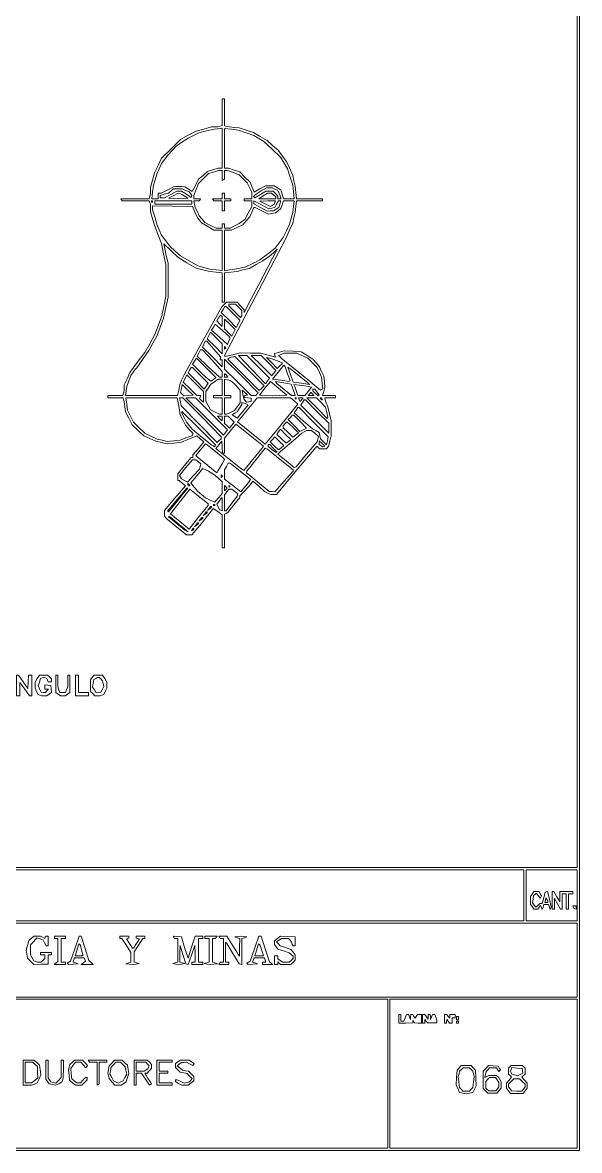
# Paper-space layout 'AN-13-DGE-068' of a CAD drawing. Header units: metres, sheet in millimetres. Extents: x 12 to 193, y 4 to 291.
# Drawn here: x 128.2 to 192.7, y 25.5 to 156.4 of the extents above; entities that cross this region are included whole.
import ezdxf

# ---------------------------------------------------------------- set-up
doc = ezdxf.new("R2010")
doc.units = ezdxf.units.M
doc.layers.add('DGE_CONTORNOS', color=7, linetype='Continuous', lineweight=0)
doc.layers.add('DGE_DATOS', color=7, linetype='Continuous', lineweight=0)

# ---------------------------------------------------------------- blocks, each defined once
blk = doc.blocks.new('LP_REF_DGE_MT_068')
at = {"layer": 'DGE_CONTORNOS'}
for points in [[(29.43, 147.7), (29.43, 25.53), (111.08, 25.53), (192.74, 25.53), (192.74, 147.7), (192.74, 269.87), (111.08, 269.87), (29.43, 269.87)], [(192.48, 163.99), (192.48, 58.35), (117.71, 58.35), (42.93, 58.35), (42.93, 163.99), (42.93, 269.62), (117.71, 269.62), (192.48, 269.62)], [(151.34, 146.02), (151.34, 144.45), (151.06, 144.38), (150.77, 144.3), (150.43, 144.3), (150.08, 144.3), (149.2, 144.05), (148.32, 143.81), (147.4, 143.34), (146.48, 142.86), (145.4, 141.77), (144.31, 140.69), (143.9, 139.83), (143.49, 138.97), (143.25, 138.13), (143.01, 137.29), (143.01, 136.91), (143.01, 136.53), (142.93, 136.25), (142.86, 135.97), (141.22, 135.97), (139.59, 135.97), (139.67, 135.84), (139.75, 135.71), (141.3, 135.71), (142.86, 135.71), (142.94, 135.51), (143.01, 135.32), (143.01, 134.91), (143.01, 134.5), (143.21, 133.81), (143.41, 133.13), (143.85, 131.95), (144.28, 130.78), (144.54, 129.56), (144.8, 128.33), (144.81, 126.5), (144.81, 124.67), (144.55, 123.46), (144.28, 122.25), (143.9, 121.22), (143.53, 120.2), (142.94, 119.15), (142.35, 118.11), (141.48, 116.95), (140.61, 115.79), (140.3, 115.08), (139.98, 114.38), (139.98, 114.03), (139.98, 113.69), (139.9, 113.41), (139.83, 113.12), (138.96, 113.12), (138.09, 113.12), (138.09, 113), (138.09, 112.87), (138.97, 112.87), (139.84, 112.87), (139.9, 112.65), (139.96, 112.43), (140.04, 111.84), (140.12, 111.24), (140.5, 110.49), (140.88, 109.73), (141.57, 109.1), (142.26, 108.47), (142.94, 108.15), (143.63, 107.82), (144.29, 107.68), (144.95, 107.54), (145.78, 107.62), (146.6, 107.71), (147.36, 108.03), (148.12, 108.34), (148.25, 108.39), (148.38, 108.44), (148.78, 108.1), (149.19, 107.75), (148.57, 107), (147.94, 106.24), (147.94, 106.09), (147.93, 105.93), (147.83, 105.93), (147.72, 105.93), (146.94, 104.99), (146.17, 104.06), (146.17, 103.67), (146.17, 103.28), (146.26, 103.27), (146.36, 103.27), (146.71, 102.96), (147.06, 102.65), (145.86, 101.21), (144.65, 99.78), (144.65, 99.47), (144.65, 99.16), (144.81, 98.96), (144.97, 98.77), (146.08, 97.87), (147.19, 96.97), (147.5, 96.97), (147.8, 96.97), (148.72, 98.07), (149.64, 99.18), (149.97, 99.6), (150.3, 100.02), (150.81, 99.66), (151.33, 99.3), (151.34, 97.38), (151.34, 95.45), (151.47, 95.45), (151.59, 95.45), (151.59, 97.4), (151.59, 99.35), (151.79, 99.46), (151.98, 99.57), (152.67, 100.44), (153.36, 101.3), (153.36, 101.39), (153.36, 101.48), (153.84, 101.97), (154.32, 102.46), (154.6, 102.82), (154.87, 103.18), (155.56, 102.6), (156.25, 102.01), (156.6, 101.82), (156.96, 101.64), (157.29, 101.64), (157.63, 101.64), (159.8, 104.26), (161.98, 106.88), (162.15, 107.06), (162.32, 107.24), (162.47, 107.09), (162.62, 106.94), (163.03, 106.94), (163.43, 106.94), (163.55, 107.1), (163.67, 107.25), (163.82, 107.85), (163.96, 108.44), (163.96, 109.32), (163.96, 110.2), (163.78, 111.01), (163.59, 111.82), (163.4, 112.28), (163.21, 112.74), (163.21, 112.8), (163.21, 112.87), (163.84, 112.87), (164.47, 112.87), (164.47, 113), (164.47, 113.12), (163.72, 113.12), (162.97, 113.12), (163.1, 113.6), (163.23, 114.07), (163.17, 114.72), (163.1, 115.38), (162.86, 115.92), (162.61, 116.47), (162.25, 116.9), (161.89, 117.33), (161.19, 117.77), (160.5, 118.22), (159.52, 118.27), (158.53, 118.33), (157.96, 118.17), (157.38, 118.01), (157.44, 117.8), (157.49, 117.58), (156.66, 117.82), (155.82, 118.05), (154.62, 118.06), (153.42, 118.08), (152.55, 117.87), (151.68, 117.66), (151.63, 117.71), (151.58, 117.76), (155.14, 124.56), (158.7, 131.36), (159.11, 132.24), (159.51, 133.13), (159.65, 133.76), (159.79, 134.39), (159.87, 135.05), (159.95, 135.71), (161.45, 135.71), (162.95, 135.71), (162.95, 135.84), (162.95, 135.97), (161.45, 135.97), (159.95, 135.97), (159.87, 136.69), (159.79, 137.42), (159.65, 138.05), (159.51, 138.68), (159.16, 139.46), (158.82, 140.23), (158.31, 140.91), (157.81, 141.6), (157.18, 142.16), (156.55, 142.72), (155.75, 143.2), (154.94, 143.67), (154.12, 143.93), (153.3, 144.18), (152.73, 144.25), (152.16, 144.31), (151.88, 144.37), (151.59, 144.43), (151.59, 146), (151.59, 147.58), (151.47, 147.58), (151.34, 147.58)], [(151.34, 141.84), (151.34, 139.5), (151.11, 139.5), (150.88, 139.5), (150.26, 139.31), (149.63, 139.13), (149.11, 138.68), (148.58, 138.23), (148.22, 137.51), (147.86, 136.79), (147.44, 137.07), (147.01, 137.36), (146.62, 137.37), (146.23, 137.39), (145.95, 137.37), (145.67, 137.35), (144.96, 136.97), (144.25, 136.6), (144.07, 136.6), (143.9, 136.6), (143.9, 136.28), (143.9, 135.97), (143.54, 135.97), (143.19, 135.97), (143.27, 136.76), (143.36, 137.54), (143.55, 138.18), (143.75, 138.81), (144.03, 139.44), (144.31, 140.07), (144.69, 140.57), (145.08, 141.08), (145.53, 141.56), (145.98, 142.05), (146.67, 142.52), (147.37, 143), (148, 143.31), (148.63, 143.63), (149.51, 143.83), (150.4, 144.04), (150.77, 144.09), (151.15, 144.13), (151.25, 144.15), (151.34, 144.17)], [(154.11, 143.62), (155, 143.31), (155.59, 142.97), (156.17, 142.62), (157.13, 141.71), (158.09, 140.79), (158.5, 140.11), (158.9, 139.44), (159.21, 138.49), (159.52, 137.54), (159.6, 136.76), (159.68, 135.97), (159.05, 135.97), (158.42, 135.97), (158.28, 136.48), (158.14, 136.99), (157.74, 137.23), (157.34, 137.48), (156.84, 137.48), (156.35, 137.48), (155.68, 137.11), (155.02, 136.73), (154.8, 137.31), (154.58, 137.89), (153.97, 138.49), (153.37, 139.08), (152.72, 139.29), (152.07, 139.5), (151.83, 139.5), (151.59, 139.5), (151.59, 141.81), (151.59, 144.13), (152.41, 144.03), (153.23, 143.93)], [(151.34, 138.67), (151.34, 138.1), (151.47, 138.18), (151.59, 138.25), (151.59, 138.75), (151.59, 139.25), (151.78, 139.25), (151.96, 139.25), (152.64, 139), (153.31, 138.74), (153.76, 138.27), (154.22, 137.8), (154.48, 137.27), (154.75, 136.73), (154.75, 136.35), (154.75, 135.97), (154.31, 135.97), (153.87, 135.97), (153.87, 135.84), (153.87, 135.71), (154.31, 135.71), (154.75, 135.71), (154.75, 135.38), (154.75, 135.06), (154.35, 134.31), (153.95, 133.56), (153.62, 133.33), (153.3, 133.1), (152.77, 132.83), (152.24, 132.56), (151.92, 132.56), (151.59, 132.56), (151.59, 132.81), (151.59, 133.06), (151.47, 133.06), (151.34, 133.06), (151.34, 132.81), (151.34, 132.56), (150.99, 132.56), (150.63, 132.56), (149.98, 132.88), (149.33, 133.21), (149, 133.6), (148.68, 133.98), (148.45, 134.44), (148.22, 134.89), (148.13, 135.3), (148.04, 135.71), (148.36, 135.71), (148.68, 135.71), (148.76, 135.84), (148.83, 135.97), (148.45, 135.97), (148.06, 135.97), (148.06, 136.15), (148.06, 136.34), (148.32, 137.03), (148.58, 137.72), (149.16, 138.3), (149.75, 138.88), (150.33, 139.05), (150.9, 139.23), (151.12, 139.24), (151.34, 139.25)], [(147.09, 136.93), (147.49, 136.76), (147.66, 136.56), (147.83, 136.35), (147.79, 136.23), (147.75, 136.1), (147.19, 136.48), (146.63, 136.85), (146.36, 136.85), (146.08, 136.85), (145.37, 136.47), (144.66, 136.09), (144.4, 136.09), (144.15, 136.09), (144.15, 136.21), (144.15, 136.33), (144.62, 136.48), (145.1, 136.63), (145.4, 136.87), (145.7, 137.1), (146.19, 137.1), (146.68, 137.1)], [(147.05, 136.23), (147.36, 136.03), (146.83, 135.99), (146.3, 135.95), (145.7, 135.99), (145.1, 136.03), (145.66, 136.31), (146.23, 136.6), (146.48, 136.52), (146.74, 136.44)], [(151.34, 136.28), (151.34, 135.97), (150.77, 135.97), (150.19, 135.97), (150.27, 135.84), (150.35, 135.71), (150.85, 135.71), (151.34, 135.71), (151.34, 135.15), (151.34, 134.58), (151.47, 134.58), (151.59, 134.58), (151.59, 135.15), (151.59, 135.71), (151.97, 135.71), (152.35, 135.71), (152.35, 135.84), (152.35, 135.97), (151.97, 135.97), (151.59, 135.97), (151.59, 136.28), (151.59, 136.6), (151.47, 136.6), (151.34, 136.6)], [(157.44, 137.09), (157.75, 136.95), (157.88, 136.68), (158.01, 136.41), (158.08, 136.19), (158.15, 135.97), (157.96, 135.97), (157.78, 135.97), (157.78, 136.12), (157.78, 136.27), (157.5, 136.56), (157.23, 136.85), (156.81, 136.85), (156.39, 136.85), (155.76, 136.46), (155.12, 136.06), (155.04, 136.14), (154.96, 136.22), (155.1, 136.37), (155.25, 136.51), (155.85, 136.87), (156.45, 137.22), (156.79, 137.23), (157.14, 137.23)], [(157.3, 136.39), (157.53, 136.18), (157.53, 136.07), (157.53, 135.97), (156.55, 135.97), (155.57, 135.97), (156.08, 136.29), (156.58, 136.6), (156.82, 136.6), (157.06, 136.6)], [(143.27, 135.65), (143.27, 135.59), (143.2, 135.59), (143.14, 135.59), (143.14, 135.65), (143.14, 135.71), (143.2, 135.71), (143.27, 135.71)], [(148.16, 134.41), (148.45, 133.76), (148.69, 133.47), (148.93, 133.18), (149.66, 132.74), (150.38, 132.31), (150.86, 132.31), (151.34, 132.31), (151.34, 129.97), (151.34, 127.63), (150.62, 127.71), (149.89, 127.79), (149.2, 127.98), (148.5, 128.17), (147.51, 128.76), (146.51, 129.34), (145.88, 129.9), (145.26, 130.46), (144.79, 131.1), (144.31, 131.74), (144.03, 132.37), (143.75, 133), (143.51, 133.85), (143.27, 134.7), (143.27, 134.92), (143.27, 135.15), (145.57, 135.11), (147.87, 135.07)], [(147.81, 135.53), (147.81, 135.34), (145.66, 135.34), (143.52, 135.34), (143.52, 135.53), (143.52, 135.71), (145.66, 135.71), (147.81, 135.71)], [(159.6, 135.05), (159.52, 134.39), (159.34, 133.71), (159.15, 133.03), (158.78, 132.26), (158.41, 131.49), (157.94, 130.86), (157.46, 130.22), (156.58, 129.55), (155.7, 128.88), (154.88, 128.47), (154.06, 128.05), (153.42, 127.91), (152.79, 127.78), (152.19, 127.7), (151.59, 127.62), (151.59, 129.96), (151.59, 132.31), (151.98, 132.31), (152.37, 132.31), (153.05, 132.63), (153.72, 132.95), (154.12, 133.4), (154.52, 133.86), (154.76, 134.41), (154.99, 134.96), (155.06, 134.96), (155.14, 134.96), (155.91, 134.57), (156.68, 134.18), (157.09, 134.26), (157.5, 134.33), (157.82, 134.58), (158.14, 134.83), (158.28, 135.27), (158.43, 135.71), (159.05, 135.71), (159.68, 135.71)], [(157.09, 134.88), (157.42, 134.97), (157.63, 135.34), (157.84, 135.71), (157.99, 135.71), (158.14, 135.71), (158.02, 135.34), (157.89, 134.97), (157.57, 134.77), (157.26, 134.56), (156.91, 134.55), (156.56, 134.54), (155.78, 134.96), (155, 135.37), (155, 135.54), (155, 135.72), (155.88, 135.26), (156.75, 134.8)], [(157.44, 135.52), (157.37, 135.33), (157.13, 135.2), (156.9, 135.08), (156.3, 135.39), (155.7, 135.7), (156.61, 135.71), (157.52, 135.71)], [(147.25, 128.55), (148.31, 127.92), (149.1, 127.72), (149.89, 127.52), (150.62, 127.44), (151.34, 127.37), (151.34, 125.67), (151.34, 123.98), (151.47, 123.98), (151.59, 123.98), (151.59, 125.67), (151.59, 127.37), (152.32, 127.45), (153.05, 127.53), (153.76, 127.71), (154.48, 127.89), (155.26, 128.33), (156.04, 128.77), (156.43, 129.05), (156.83, 129.32), (157.26, 129.71), (157.69, 130.1), (156.61, 128.02), (155.53, 125.93), (154.7, 124.36), (153.87, 122.78), (153.87, 122.93), (153.87, 123.08), (153.47, 123.53), (153.08, 123.98), (152.46, 123.98), (151.84, 123.98), (151.55, 123.69), (151.27, 123.41), (149.1, 119.48), (146.92, 115.55), (146.67, 114.99), (146.43, 114.43), (146.29, 113.77), (146.15, 113.12), (143.14, 113.12), (140.13, 113.12), (140.2, 113.66), (140.27, 114.2), (140.51, 114.82), (140.75, 115.44), (141.03, 115.83), (141.3, 116.22), (141.37, 116.28), (141.45, 116.34), (142.15, 117.35), (142.84, 118.36), (143.3, 119.2), (143.77, 120.03), (144.15, 121.08), (144.53, 122.12), (144.8, 123.33), (145.07, 124.54), (145.06, 126.5), (145.06, 128.46), (144.81, 129.59), (144.57, 130.73), (145.38, 129.96), (146.19, 129.18)], [(152.59, 122.67), (153.39, 121.86), (153.17, 121.45), (152.96, 121.04), (152.09, 121.9), (151.23, 122.76), (151.44, 123.12), (151.65, 123.47), (151.72, 123.47), (151.79, 123.47)], [(153.25, 123.36), (153.61, 122.99), (153.61, 122.68), (153.61, 122.38), (153.53, 122.29), (153.44, 122.2), (152.77, 122.87), (152.1, 123.53), (152.1, 123.63), (152.1, 123.72), (152.49, 123.72), (152.88, 123.72)], [(151.34, 121.73), (151.34, 121.14), (151.01, 121.47), (150.69, 121.8), (150.9, 122.13), (151.12, 122.46), (151.23, 122.39), (151.34, 122.32)], [(152.65, 120.41), (152.46, 120.04), (152.03, 120.45), (151.59, 120.87), (151.59, 121.44), (151.59, 122.01), (152.22, 121.4), (152.84, 120.78)], [(151.34, 118.56), (151.34, 117.99), (150.47, 118.86), (149.59, 119.73), (149.78, 120.1), (149.98, 120.47), (150.66, 119.8), (151.34, 119.13)], [(152.23, 119.8), (152.23, 119.7), (152.08, 119.38), (151.94, 119.07), (151.02, 119.9), (150.11, 120.73), (150.31, 121.08), (150.51, 121.43), (151.37, 120.66), (152.23, 119.9)], [(150.35, 118.53), (151.15, 117.63), (151.12, 117.46), (151.08, 117.29), (151.21, 117.29), (151.34, 117.29), (151.34, 116.88), (151.34, 116.47), (150.2, 117.61), (149.06, 118.76), (149.21, 119.09), (149.36, 119.43), (149.46, 119.43), (149.56, 119.43)], [(150.19, 117.18), (151.34, 115.93), (151.34, 115.6), (151.34, 115.27), (151.17, 115.27), (151.01, 115.27), (149.72, 116.48), (148.44, 117.69), (148.63, 118.05), (148.82, 118.42), (148.93, 118.42), (149.04, 118.42)], [(151.68, 118.59), (151.59, 118.51), (151.59, 118.68), (151.59, 118.84), (151.68, 118.76), (151.76, 118.68)], [(155.5, 116.48), (156.81, 115.16), (156.6, 114.84), (156.38, 114.51), (156.34, 114.51), (156.3, 114.51), (154.76, 116.15), (153.21, 117.79), (153.7, 117.79), (154.19, 117.79)], [(156.7, 116.91), (157.56, 116.02), (157.32, 115.74), (157.09, 115.46), (157.08, 115.43), (157.07, 115.4), (155.88, 116.6), (154.69, 117.79), (155.27, 117.79), (155.84, 117.79)], [(160.62, 117.75), (161.25, 117.45), (161.8, 116.92), (162.35, 116.38), (162.6, 115.82), (162.85, 115.25), (162.92, 114.58), (162.98, 113.91), (162.86, 113.83), (162.73, 113.75), (160.47, 115.6), (158.22, 117.44), (158.04, 117.61), (157.86, 117.78), (158.17, 117.91), (158.47, 118.03), (159.23, 118.04), (159.99, 118.04)], [(150.31, 115), (150.03, 114.79), (149.45, 115.27), (148.88, 115.75), (148.39, 116.26), (147.9, 116.77), (148.12, 117.11), (148.34, 117.45), (149.46, 116.33), (150.59, 115.21)], [(155.36, 113.29), (155.22, 113.12), (154.96, 113.12), (154.69, 113.12), (153.14, 114.67), (151.59, 116.21), (151.59, 116.78), (151.59, 117.35), (153.55, 115.4), (155.5, 113.45)], [(154.5, 115.96), (156.2, 114.26), (155.91, 113.98), (155.63, 113.7), (153.8, 115.52), (151.98, 117.34), (152.07, 117.43), (152.16, 117.52), (152.42, 117.58), (152.67, 117.64), (152.73, 117.65), (152.8, 117.67)], [(157.75, 117.15), (158.28, 116.92), (158.28, 116.87), (158.28, 116.83), (157.99, 116.55), (157.7, 116.28), (157.08, 116.92), (156.45, 117.56), (156.83, 117.47), (157.21, 117.37)], [(158.9, 115.67), (159.19, 114.87), (159.14, 114.82), (159.1, 114.78), (158.13, 114.92), (157.17, 115.05), (157.81, 115.86), (158.46, 116.66), (158.54, 116.56), (158.62, 116.47)], [(149.17, 112.98), (149.17, 112.35), (148.94, 112.56), (148.71, 112.77), (148.78, 112.95), (148.85, 113.12), (148.61, 113.12), (148.38, 113.12), (147.6, 113.9), (146.82, 114.67), (147.02, 115.1), (147.23, 115.53), (148.2, 114.56), (149.17, 113.6)], [(148.79, 115.49), (149.7, 114.57), (149.47, 114.23), (149.25, 113.89), (148.31, 114.83), (147.38, 115.76), (147.55, 116.08), (147.73, 116.4), (147.8, 116.4), (147.88, 116.4)], [(151.85, 115.46), (152, 115.27), (151.8, 115.27), (151.59, 115.27), (151.59, 115.46), (151.59, 115.65), (151.64, 115.65), (151.69, 115.65)], [(160.24, 115.41), (161.25, 114.59), (161.34, 114.51), (161.44, 114.43), (160.52, 114.55), (159.61, 114.67), (159.59, 114.69), (159.57, 114.7), (159.24, 115.56), (158.92, 116.41), (159.08, 116.32), (159.23, 116.23)], [(147.42, 113.15), (146.89, 113.11), (146.7, 113.29), (146.51, 113.48), (146.6, 113.95), (146.69, 114.42), (147.32, 113.8), (147.95, 113.19)], [(151.34, 114.07), (151.34, 113.12), (150.84, 113.12), (150.33, 113.12), (150.33, 113), (150.33, 112.87), (150.84, 112.87), (151.34, 112.87), (151.34, 111.92), (151.34, 110.98), (151.18, 110.98), (151.03, 110.98), (150.5, 111.22), (149.97, 111.46), (149.71, 111.97), (149.45, 112.48), (149.45, 113.04), (149.45, 113.59), (149.74, 114.02), (150.02, 114.44), (150.45, 114.73), (150.87, 115.02), (151.11, 115.02), (151.34, 115.02)], [(152.53, 114.67), (152.79, 114.47), (153.11, 114.09), (153.42, 113.71), (153.42, 112.99), (153.42, 112.28), (153.08, 111.83), (152.74, 111.39), (152.31, 111.18), (151.87, 110.98), (151.73, 110.98), (151.59, 110.98), (151.59, 111.92), (151.59, 112.87), (151.97, 112.87), (152.35, 112.87), (152.35, 113), (152.35, 113.12), (151.97, 113.12), (151.59, 113.12), (151.59, 114.08), (151.59, 115.04), (151.93, 114.96), (152.26, 114.88)], [(157.98, 113.15), (157.14, 113.11), (156.4, 113.15), (155.66, 113.19), (156.29, 113.97), (156.92, 114.76), (157.87, 113.97), (158.83, 113.19)], [(158.9, 114.53), (159.32, 114.44), (159.56, 113.82), (159.8, 113.19), (159.8, 113.15), (159.8, 113.12), (159.59, 113.12), (159.38, 113.12), (158.52, 113.83), (157.65, 114.54), (157.58, 114.65), (157.52, 114.75), (158, 114.68), (158.47, 114.61)], [(161.28, 114.18), (161.69, 114.1), (161.3, 113.61), (160.91, 113.12), (160.5, 113.12), (160.09, 113.12), (159.94, 113.6), (159.78, 114.07), (159.71, 114.24), (159.64, 114.42), (160.26, 114.33), (160.87, 114.25)], [(162.31, 113.55), (162.58, 113.21), (162.51, 113.15), (162.45, 113.08), (162.13, 113.38), (161.82, 113.67), (161.82, 113.78), (161.82, 113.88), (161.93, 113.88), (162.05, 113.88)], [(146.29, 111.89), (146.45, 110.91), (146.75, 110.31), (147.06, 109.71), (147.51, 109.21), (147.96, 108.72), (147.88, 108.59), (147.8, 108.47), (147.13, 108.22), (146.46, 107.96), (145.71, 107.88), (144.97, 107.8), (144.37, 107.94), (143.78, 108.07), (143.06, 108.41), (142.35, 108.75), (141.69, 109.39), (141.04, 110.03), (140.71, 110.72), (140.37, 111.42), (140.26, 112.14), (140.15, 112.87), (143.14, 112.87), (146.13, 112.87)], [(148.99, 110.61), (151.22, 108.35), (151.22, 108.23), (151.22, 108.11), (150.99, 107.91), (150.76, 107.7), (148.66, 109.81), (146.56, 111.92), (146.48, 112.4), (146.39, 112.87), (146.57, 112.87), (146.76, 112.87)], [(150.11, 111.01), (151.96, 109.15), (151.72, 108.83), (151.48, 108.52), (149.3, 110.69), (147.12, 112.87), (147.68, 112.87), (148.25, 112.87)], [(159.66, 112.5), (160.1, 112.14), (158.79, 110.52), (157.47, 108.89), (156.89, 108.19), (156.31, 107.49), (154.71, 108.78), (153.12, 110.07), (154.26, 111.47), (155.4, 112.87), (157.31, 112.87), (159.23, 112.86)], [(154.07, 113.15), (153.87, 113.1), (153.87, 113), (153.87, 112.89), (154.28, 112.85), (154.69, 112.81), (154.69, 112.62), (154.69, 112.43), (154.42, 112.39), (154.16, 112.35), (154, 112.55), (153.83, 112.75), (153.74, 113.26), (153.65, 113.77), (153.96, 113.48), (154.27, 113.19)], [(159.92, 112.81), (159.92, 112.74), (159.86, 112.74), (159.8, 112.74), (159.8, 112.81), (159.8, 112.87), (159.86, 112.87), (159.92, 112.87)], [(160.56, 112.68), (160.4, 112.49), (160.36, 112.49), (160.33, 112.49), (160.26, 112.68), (160.18, 112.87), (160.45, 112.87), (160.71, 112.87)], [(162.35, 111.26), (163.71, 109.91), (163.71, 109.34), (163.71, 108.77), (162.08, 110.4), (160.45, 112.03), (160.64, 112.32), (160.84, 112.62), (160.91, 112.62), (160.99, 112.62)], [(162.79, 112.33), (163.32, 111.8), (163.46, 111.18), (163.59, 110.57), (163.55, 110.52), (163.51, 110.48), (162.32, 111.68), (161.13, 112.87), (161.7, 112.87), (162.27, 112.87)], [(161.82, 113.31), (161.97, 113.12), (161.63, 113.12), (161.28, 113.12), (161.44, 113.31), (161.6, 113.5), (161.63, 113.5), (161.66, 113.5)], [(162.89, 112.74), (162.97, 112.62), (162.9, 112.62), (162.84, 112.62), (162.76, 112.74), (162.69, 112.87), (162.75, 112.87), (162.81, 112.87)], [(150.51, 107.29), (150.44, 107.19), (150.29, 107.28), (150.14, 107.37), (149.01, 108.28), (147.87, 109.2), (147.54, 109.62), (147.21, 110.04), (146.94, 110.57), (146.67, 111.09), (146.67, 111.19), (146.67, 111.29), (148.62, 109.34), (150.57, 107.4)], [(153.71, 111.28), (153.08, 110.49), (152.79, 110.7), (152.5, 110.91), (152.78, 111.08), (153.05, 111.25), (153.33, 111.68), (153.61, 112.11), (153.61, 112.23), (153.61, 112.34), (153.98, 112.21), (154.34, 112.07)], [(161.93, 110.04), (163.62, 108.35), (163.53, 107.88), (163.44, 107.41), (163.08, 107.75), (162.73, 108.1), (162.65, 108.47), (162.58, 108.84), (162.18, 109.06), (161.78, 109.27), (160.73, 110.2), (159.68, 111.13), (159.9, 111.43), (160.11, 111.73), (160.18, 111.73), (160.24, 111.73)], [(151.34, 110.47), (151.34, 110.22), (151.3, 110.22), (151.26, 110.22), (151.03, 110.47), (150.8, 110.72), (151.07, 110.72), (151.34, 110.72)], [(152.37, 110.39), (152.71, 110.06), (152.45, 109.7), (152.18, 109.34), (151.89, 109.61), (151.59, 109.89), (151.59, 110.31), (151.59, 110.72), (151.81, 110.72), (152.02, 110.72)], [(159.84, 108.54), (159.53, 108.29), (158.97, 108.84), (158.41, 109.39), (158.41, 109.51), (158.41, 109.63), (158.62, 109.87), (158.84, 110.1), (159.5, 109.45), (160.16, 108.79)], [(160.35, 110.11), (161.09, 109.36), (160.72, 109.17), (160.34, 108.97), (159.67, 109.66), (158.99, 110.34), (159.23, 110.59), (159.46, 110.85), (159.54, 110.85), (159.62, 110.85)], [(155.15, 108.03), (156.12, 107.26), (156.03, 107.13), (155.93, 107), (154.88, 105.71), (153.83, 104.42), (153.55, 104.64), (153.26, 104.86), (151.94, 105.92), (150.61, 106.99), (150.95, 107.4), (151.28, 107.82), (151.32, 107.13), (151.36, 106.43), (151.47, 106.43), (151.59, 106.43), (151.59, 107.32), (151.59, 108.2), (152.26, 109.01), (152.92, 109.82), (153.55, 109.31), (154.18, 108.8)], [(159, 107.81), (158.73, 107.59), (158.2, 108.1), (157.67, 108.61), (157.87, 108.92), (158.07, 109.23), (158.67, 108.63), (159.28, 108.04)], [(162.09, 108.73), (162.49, 108.37), (162.41, 108.06), (162.33, 107.76), (161.12, 106.31), (159.92, 104.86), (159.8, 104.81), (159.68, 104.77), (158.73, 105.55), (157.78, 106.32), (157.94, 106.47), (158.1, 106.62), (158.61, 107.06), (159.12, 107.51), (159.85, 108.14), (160.58, 108.77), (160.85, 108.92), (161.12, 109.08), (161.41, 109.08), (161.69, 109.08)], [(150.55, 106.65), (151.46, 105.92), (151.53, 105.81), (151.6, 105.7), (151.32, 105.21), (151.05, 104.73), (150.88, 104.44), (150.7, 104.15), (149.66, 105), (148.63, 105.85), (148.46, 106), (148.28, 106.16), (148.83, 106.85), (149.39, 107.54), (149.51, 107.46), (149.64, 107.39)], [(157.27, 107), (157.7, 106.56), (157.59, 106.56), (157.49, 106.56), (157.07, 106.88), (156.64, 107.2), (156.64, 107.32), (156.64, 107.44), (156.74, 107.44), (156.85, 107.44)], [(158.15, 107.08), (157.84, 106.83), (157.37, 107.29), (156.9, 107.75), (157.17, 108.04), (157.45, 108.33), (157.95, 107.83), (158.46, 107.33)], [(163.08, 107.21), (162.94, 107.17), (162.76, 107.32), (162.57, 107.47), (162.57, 107.67), (162.57, 107.87), (162.9, 107.56), (163.22, 107.26)], [(158.06, 105.7), (159.55, 104.51), (159.54, 104.43), (159.54, 104.35), (158.49, 103.15), (157.44, 101.95), (157.11, 101.98), (156.77, 102), (155.44, 103.1), (154.11, 104.19), (154.14, 104.28), (154.18, 104.37), (155.25, 105.7), (156.33, 107.03), (156.45, 106.96), (156.58, 106.89)], [(148.57, 105.45), (148.86, 105.21), (148.77, 104.91), (148.69, 104.6), (148.01, 103.85), (147.32, 103.09), (146.98, 103.28), (146.63, 103.47), (146.51, 103.67), (146.38, 103.87), (147.13, 104.77), (147.87, 105.67), (148.08, 105.67), (148.29, 105.68)], [(153.43, 104.34), (154.62, 103.38), (154.37, 103.04), (154.12, 102.71), (153.81, 102.34), (153.5, 101.97), (152.55, 102.7), (151.59, 103.43), (151.59, 103.98), (151.59, 104.52), (151.82, 104.91), (152.04, 105.3), (152.14, 105.3), (152.24, 105.3)], [(150.14, 104.12), (150.52, 103.87), (150.93, 103.49), (151.34, 103.1), (151.34, 102.44), (151.34, 101.77), (150.94, 101.3), (150.53, 100.82), (150.51, 100.78), (150.49, 100.74), (149.93, 101), (149.38, 101.26), (148.92, 101.64), (148.46, 102.02), (148.08, 102.5), (147.69, 102.99), (148.39, 103.82), (149.08, 104.66), (149.42, 104.51), (149.76, 104.36)], [(151.3, 103.7), (151.22, 103.62), (151.22, 103.78), (151.22, 103.95), (151.3, 103.87), (151.38, 103.78)], [(146.9, 101.86), (146.47, 101.32), (145.79, 100.47), (145.11, 99.62), (145.06, 99.67), (145.01, 99.72), (146.12, 101.06), (147.22, 102.4), (147.28, 102.4), (147.33, 102.4)], [(149.23, 100.94), (149.7, 100.57), (149.7, 100.47), (149.7, 100.37), (148.6, 99), (147.51, 97.63), (146.41, 98.52), (145.32, 99.42), (146.45, 100.83), (147.59, 102.25), (148.17, 101.79), (148.76, 101.32)], [(147.49, 102.77), (147.57, 102.65), (147.51, 102.65), (147.45, 102.65), (147.37, 102.77), (147.29, 102.9), (147.35, 102.9), (147.42, 102.9)], [(151.75, 102.24), (151.59, 102.09), (151.59, 102.4), (151.59, 102.7), (151.75, 102.55), (151.9, 102.4)], [(152.78, 102.01), (153.11, 101.75), (153.11, 101.62), (153.11, 101.5), (152.45, 100.63), (151.78, 99.76), (151.69, 99.75), (151.59, 99.74), (151.59, 100.67), (151.59, 101.6), (151.86, 101.94), (152.12, 102.27), (152.28, 102.27), (152.44, 102.27)], [(152.23, 102.58), (152.23, 102.52), (152.16, 102.52), (152.1, 102.52), (152.1, 102.58), (152.1, 102.65), (152.16, 102.65), (152.23, 102.65)], [(151.34, 100.51), (151.34, 99.75), (151.17, 99.82), (151, 99.88), (150.85, 100.2), (150.71, 100.51), (150.99, 100.89), (151.26, 101.26), (151.3, 101.26), (151.34, 101.26)], [(149.58, 99.57), (149.58, 99.52), (149.35, 99.35), (149.13, 99.18), (149.31, 99.4), (149.48, 99.62), (149.53, 99.62), (149.58, 99.62)], [(150.08, 100.2), (150.08, 100.15), (149.86, 99.98), (149.64, 99.81), (149.81, 100.03), (149.99, 100.25), (150.03, 100.25), (150.08, 100.25)], [(150.46, 100.44), (150.46, 100.38), (150.4, 100.38), (150.33, 100.38), (150.33, 100.44), (150.33, 100.5), (150.4, 100.5), (150.46, 100.5)], [(146.36, 98.18), (147.11, 97.55), (147.24, 97.43), (147.37, 97.31), (147.18, 97.42), (146.99, 97.52), (146.07, 98.27), (145.16, 99.02), (145.16, 99.08), (145.16, 99.14), (145.38, 98.97), (145.6, 98.8)], [(148.57, 98.31), (148.57, 98.26), (148.35, 98.09), (148.12, 97.91), (148.3, 98.14), (148.47, 98.36), (148.52, 98.36), (148.57, 98.36)], [(149.07, 98.94), (149.07, 98.89), (148.85, 98.72), (148.63, 98.55), (148.8, 98.77), (148.98, 98.99), (149.02, 98.99), (149.07, 98.99)], [(148.06, 97.67), (148.06, 97.61), (147.92, 97.52), (147.77, 97.43), (147.86, 97.58), (147.95, 97.73), (148.01, 97.73), (148.06, 97.73)], [(127.49, 79.49), (127.49, 78.29), (127.68, 78.29), (127.87, 78.29), (127.87, 79.07), (127.87, 79.85), (128.44, 79.07), (129.01, 78.29), (129.13, 78.29), (129.26, 78.29), (129.26, 79.49), (129.26, 80.69), (129.07, 80.69), (128.89, 80.69), (128.85, 79.91), (128.82, 79.13), (128.27, 79.91), (127.73, 80.69), (127.61, 80.69), (127.49, 80.69)], [(129.89, 80.28), (129.64, 79.87), (129.64, 79.51), (129.64, 79.16), (129.82, 78.8), (130, 78.45), (130.21, 78.37), (130.41, 78.29), (130.69, 78.29), (130.97, 78.29), (131.26, 78.49), (131.54, 78.69), (131.5, 79.09), (131.47, 79.49), (131.12, 79.53), (130.77, 79.57), (130.77, 79.31), (130.77, 79.05), (130.98, 79.05), (131.18, 79.05), (131.02, 78.85), (130.86, 78.66), (130.59, 78.69), (130.33, 78.73), (130.16, 79.08), (130, 79.43), (130.14, 79.86), (130.28, 80.29), (130.46, 80.36), (130.65, 80.43), (130.82, 80.36), (131, 80.29), (131.07, 80.11), (131.14, 79.93), (131.34, 79.93), (131.53, 79.93), (131.53, 80.1), (131.53, 80.27), (131.3, 80.48), (131.07, 80.69), (130.6, 80.69), (130.14, 80.69)], [(132.03, 79.68), (132.03, 78.68), (132.31, 78.49), (132.59, 78.29), (132.85, 78.29), (133.11, 78.29), (133.39, 78.49), (133.67, 78.68), (133.67, 79.68), (133.67, 80.69), (133.55, 80.69), (133.42, 80.69), (133.42, 80), (133.42, 79.32), (133.3, 78.99), (133.18, 78.67), (132.85, 78.67), (132.53, 78.67), (132.41, 78.99), (132.29, 79.32), (132.29, 80), (132.29, 80.69), (132.16, 80.69), (132.03, 80.69)], [(134.31, 79.49), (134.31, 78.29), (135.06, 78.29), (135.82, 78.29), (135.82, 78.48), (135.82, 78.67), (135.25, 78.67), (134.68, 78.67), (134.68, 79.68), (134.68, 80.69), (134.49, 80.69), (134.31, 80.69)], [(136.27, 80.41), (136.07, 80.13), (136.07, 79.46), (136.07, 78.79), (136.32, 78.54), (136.58, 78.29), (136.88, 78.29), (137.19, 78.29), (137.39, 78.37), (137.6, 78.45), (137.78, 78.8), (137.96, 79.16), (137.96, 79.51), (137.96, 79.87), (137.71, 80.28), (137.46, 80.69), (136.96, 80.69), (136.46, 80.69)], [(137.26, 80.24), (137.46, 80.04), (137.54, 79.71), (137.63, 79.38), (137.44, 79.06), (137.26, 78.73), (136.99, 78.69), (136.72, 78.65), (136.51, 78.98), (136.3, 79.3), (136.38, 79.74), (136.46, 80.18), (136.68, 80.3), (136.89, 80.43), (136.98, 80.43), (137.06, 80.43)], [(186.3, 55.13), (186.3, 52.16), (123.83, 52.16), (61.36, 52.16), (61.36, 55.13), (61.36, 58.1), (123.83, 58.1), (186.3, 58.1)], [(192.48, 55.13), (192.48, 52.16), (189.52, 52.16), (186.55, 52.16), (186.55, 55.13), (186.55, 58.1), (189.52, 58.1), (192.48, 58.1)], [(187.25, 55.29), (187.06, 55.01), (187.06, 54.56), (187.06, 54.11), (187.25, 53.83), (187.45, 53.55), (187.68, 53.55), (187.91, 53.55), (188.08, 53.75), (188.24, 53.96), (188.34, 53.72), (188.43, 53.49), (188.52, 53.77), (188.6, 54.06), (188.89, 54.06), (189.17, 54.06), (189.26, 53.77), (189.35, 53.49), (189.41, 53.65), (189.48, 53.82), (189.26, 54.7), (189.05, 55.58), (188.91, 55.54), (188.78, 55.49), (188.6, 54.84), (188.41, 54.18), (188.28, 54.18), (188.15, 54.18), (187.91, 53.96), (187.67, 53.75), (187.48, 54), (187.29, 54.25), (187.36, 54.68), (187.43, 55.11), (187.57, 55.25), (187.71, 55.38), (187.94, 55.1), (188.18, 54.81), (188.25, 54.94), (188.33, 55.06), (188.19, 55.32), (188.06, 55.57), (187.75, 55.57), (187.45, 55.57)], [(189.58, 54.56), (189.58, 53.55), (189.71, 53.55), (189.83, 53.55), (189.84, 54.15), (189.84, 54.75), (190.18, 54.15), (190.53, 53.55), (190.62, 53.55), (190.72, 53.55), (190.72, 54.44), (190.72, 55.32), (190.97, 55.32), (191.22, 55.32), (191.22, 54.44), (191.22, 53.55), (191.35, 53.55), (191.47, 53.55), (191.47, 54.44), (191.47, 55.32), (191.73, 55.32), (191.98, 55.32), (191.98, 55.45), (191.98, 55.57), (191.22, 55.57), (190.47, 55.57), (190.46, 54.97), (190.46, 54.37), (190.11, 54.97), (189.77, 55.57), (189.68, 55.57), (189.58, 55.57)], [(189.08, 54.4), (189.08, 54.31), (188.9, 54.31), (188.72, 54.31), (188.79, 54.57), (188.86, 54.84), (188.97, 54.67), (189.07, 54.5)], [(192.01, 53.78), (192.06, 53.63), (192.21, 53.58), (192.36, 53.53), (192.36, 53.73), (192.36, 53.93), (192.16, 53.93), (191.96, 53.93)], [(192.48, 47.62), (192.48, 43.33), (117.71, 43.33), (42.93, 43.33), (42.93, 47.62), (42.93, 51.91), (117.71, 51.91), (192.48, 51.91)], [(129.23, 50.15), (128.91, 49.9), (128.75, 49.33), (128.6, 48.77), (128.68, 48.3), (128.77, 47.83), (129.13, 47.48), (129.49, 47.12), (130.32, 47.14), (131.15, 47.16), (131.15, 47.71), (131.15, 48.25), (131.34, 48.25), (131.53, 48.25), (131.53, 48.38), (131.53, 48.5), (130.9, 48.5), (130.27, 48.5), (130.27, 48.38), (130.27, 48.25), (130.52, 48.25), (130.77, 48.25), (130.77, 48.02), (130.77, 47.79), (130.54, 47.58), (130.31, 47.37), (130.11, 47.37), (129.91, 47.37), (129.7, 47.45), (129.5, 47.52), (129.32, 47.88), (129.13, 48.24), (129.13, 48.81), (129.13, 49.38), (129.5, 49.79), (129.86, 50.2), (130.22, 50.08), (130.58, 49.95), (130.75, 49.61), (130.91, 49.26), (131.03, 49.26), (131.15, 49.26), (131.15, 49.83), (131.15, 50.4), (131.03, 50.4), (130.91, 50.4), (130.83, 50.27), (130.76, 50.14), (130.52, 50.27), (130.28, 50.4), (129.91, 50.4), (129.54, 50.4)], [(131.91, 50.27), (131.91, 50.14), (132.1, 50.14), (132.29, 50.14), (132.29, 48.8), (132.29, 47.46), (132.07, 47.29), (131.84, 47.12), (132.51, 47.12), (133.17, 47.12), (133.17, 47.24), (133.17, 47.37), (132.92, 47.37), (132.66, 47.37), (132.66, 48.76), (132.66, 50.14), (132.92, 50.14), (133.17, 50.14), (133.17, 50.27), (133.17, 50.4), (132.54, 50.4), (131.91, 50.4)], [(134.25, 48.94), (133.76, 47.49), (133.56, 47.37), (133.36, 47.26), (133.44, 47.18), (133.52, 47.1), (134.07, 47.15), (134.62, 47.2), (134.33, 47.3), (134.04, 47.4), (134.11, 47.58), (134.18, 47.77), (134.18, 47.82), (134.18, 47.87), (134.75, 47.87), (135.32, 47.87), (135.4, 47.68), (135.47, 47.48), (135.24, 47.3), (135, 47.12), (135.69, 47.12), (136.39, 47.12), (136.13, 47.34), (135.87, 47.56), (135.43, 48.98), (135, 50.39), (134.87, 50.4), (134.75, 50.4)], [(139.48, 50.27), (139.48, 50.14), (139.59, 50.14), (139.71, 50.14), (140.23, 49.33), (140.74, 48.51), (140.74, 47.95), (140.74, 47.4), (140.46, 47.3), (140.17, 47.2), (140.59, 47.15), (141, 47.1), (141.34, 47.15), (141.69, 47.21), (141.4, 47.3), (141.12, 47.4), (141.12, 47.98), (141.13, 48.57), (141.63, 49.36), (142.14, 50.14), (142.26, 50.14), (142.38, 50.14), (142.38, 50.27), (142.38, 50.4), (141.88, 50.4), (141.37, 50.4), (141.37, 50.28), (141.37, 50.16), (141.56, 50.12), (141.74, 50.08), (141.4, 49.55), (141.06, 49.01), (140.99, 49.01), (140.93, 49.01), (140.59, 49.55), (140.25, 50.08), (140.37, 50.12), (140.49, 50.17), (140.49, 50.28), (140.49, 50.4), (139.98, 50.4), (139.48, 50.4)], [(145.72, 50.28), (145.8, 50.14), (145.99, 50.14), (146.17, 50.14), (146.17, 48.77), (146.17, 47.4), (145.88, 47.3), (145.6, 47.21), (145.95, 47.15), (146.29, 47.1), (146.64, 47.15), (146.99, 47.21), (146.7, 47.3), (146.42, 47.4), (146.43, 48.36), (146.45, 49.32), (146.78, 48.26), (147.12, 47.2), (147.26, 47.15), (147.4, 47.1), (147.79, 48.21), (148.17, 49.32), (148.18, 48.35), (148.19, 47.37), (148, 47.37), (147.81, 47.37), (147.81, 47.24), (147.81, 47.12), (148.44, 47.12), (149.07, 47.12), (149.07, 47.24), (149.07, 47.37), (148.82, 47.37), (148.57, 47.37), (148.57, 48.76), (148.57, 50.14), (148.82, 50.14), (149.07, 50.14), (149.07, 50.27), (149.07, 50.4), (148.64, 50.4), (148.2, 50.4), (147.79, 49.12), (147.37, 47.84), (146.98, 49.09), (146.6, 50.33), (146.12, 50.37), (145.64, 50.41)], [(149.32, 50.27), (149.32, 50.14), (149.58, 50.14), (149.83, 50.14), (149.83, 48.77), (149.83, 47.4), (149.54, 47.3), (149.26, 47.21), (149.6, 47.15), (149.95, 47.1), (150.36, 47.15), (150.77, 47.2), (150.49, 47.3), (150.21, 47.4), (150.21, 48.77), (150.21, 50.14), (150.39, 50.14), (150.57, 50.14), (150.65, 50.27), (150.73, 50.4), (150.02, 50.4), (149.32, 50.4)], [(151.03, 50.27), (151.1, 50.14), (151.29, 50.14), (151.47, 50.14), (151.47, 48.76), (151.47, 47.37), (151.29, 47.37), (151.1, 47.37), (151.03, 47.24), (150.95, 47.12), (151.52, 47.12), (152.1, 47.12), (152.1, 47.24), (152.1, 47.37), (151.91, 47.37), (151.72, 47.37), (151.72, 48.53), (151.72, 49.68), (151.79, 49.61), (151.86, 49.54), (152.58, 48.37), (153.3, 47.2), (153.46, 47.15), (153.61, 47.09), (153.61, 48.6), (153.61, 50.12), (153.9, 50.21), (154.18, 50.31), (153.83, 50.36), (153.49, 50.41), (153.14, 50.36), (152.79, 50.31), (153.08, 50.21), (153.36, 50.12), (153.35, 49.09), (153.35, 48.06), (153.2, 48.29), (153.05, 48.51), (152.45, 49.46), (151.85, 50.4), (151.4, 50.4), (150.95, 50.4)], [(155.08, 48.94), (154.59, 47.49), (154.39, 47.37), (154.18, 47.26), (154.26, 47.18), (154.35, 47.1), (154.89, 47.15), (155.44, 47.2), (155.15, 47.3), (154.86, 47.4), (154.93, 47.58), (155, 47.77), (155, 47.82), (155, 47.87), (155.62, 47.87), (156.23, 47.87), (156.3, 47.62), (156.37, 47.37), (156.19, 47.37), (156.01, 47.37), (156.01, 47.24), (156.01, 47.12), (156.61, 47.12), (157.21, 47.12), (157.01, 47.28), (156.81, 47.43), (156.32, 48.91), (155.83, 50.4), (155.7, 50.4), (155.57, 50.4)], [(157.74, 50.14), (157.4, 49.87), (157.4, 49.66), (157.4, 49.44), (157.59, 49.17), (157.78, 48.9), (158.44, 48.69), (159.1, 48.47), (159.32, 48.28), (159.55, 48.09), (159.55, 47.94), (159.55, 47.79), (159.31, 47.58), (159.08, 47.37), (158.71, 47.37), (158.34, 47.37), (158.06, 47.56), (157.78, 47.76), (157.78, 47.94), (157.78, 48.13), (157.59, 48.13), (157.4, 48.13), (157.4, 47.62), (157.4, 47.12), (157.59, 47.12), (157.78, 47.12), (157.78, 47.27), (157.78, 47.42), (157.93, 47.27), (158.08, 47.12), (158.69, 47.12), (159.29, 47.12), (159.55, 47.37), (159.8, 47.62), (159.8, 47.92), (159.8, 48.22), (159.54, 48.54), (159.29, 48.86), (158.68, 49.07), (158.06, 49.27), (157.85, 49.51), (157.64, 49.74), (157.93, 49.94), (158.21, 50.14), (158.61, 50.14), (159, 50.14), (159.19, 49.92), (159.38, 49.7), (159.46, 49.48), (159.54, 49.26), (159.67, 49.26), (159.8, 49.26), (159.8, 49.8), (159.8, 50.33), (158.94, 50.37), (158.07, 50.4)], [(135.04, 48.8), (135.19, 48.29), (135.19, 48.21), (135.19, 48.13), (134.73, 48.13), (134.28, 48.13), (134.35, 48.3), (134.41, 48.48), (134.57, 49), (134.73, 49.52), (134.81, 49.42), (134.89, 49.32)], [(155.92, 48.72), (156.12, 48.13), (155.61, 48.13), (155.1, 48.13), (155.17, 48.3), (155.24, 48.48), (155.39, 49), (155.55, 49.52), (155.64, 49.42), (155.73, 49.32)], [(170.53, 34.43), (170.53, 25.79), (119.92, 25.79), (69.31, 25.79), (69.31, 34.43), (69.31, 43.08), (119.92, 43.08), (170.53, 43.08)], [(192.48, 34.43), (192.48, 25.79), (181.63, 25.79), (170.78, 25.79), (170.78, 34.43), (170.78, 43.08), (181.63, 43.08), (192.48, 43.08)], [(171.79, 40.81), (171.79, 40.31), (172.61, 40.32), (173.43, 40.34), (173.43, 40.48), (173.43, 40.62), (173.52, 40.48), (173.62, 40.35), (174.03, 40.32), (174.44, 40.3), (174.44, 40.8), (174.44, 41.31), (174.19, 41.31), (173.95, 41.31), (173.81, 41.09), (173.68, 40.87), (173.55, 41.09), (173.42, 41.31), (173.3, 41.31), (173.18, 41.31), (173.17, 41.03), (173.16, 40.74), (173.05, 41.03), (172.93, 41.31), (172.82, 41.31), (172.7, 41.31), (172.54, 40.93), (172.39, 40.55), (172.21, 40.55), (172.04, 40.55), (172.04, 40.93), (172.04, 41.31), (171.91, 41.31), (171.79, 41.31)], [(174.56, 40.81), (174.56, 40.3), (174.69, 40.3), (174.82, 40.3), (174.82, 40.52), (174.82, 40.74), (174.98, 40.54), (175.14, 40.33), (175.67, 40.35), (176.2, 40.36), (176.2, 40.51), (176.2, 40.66), (176.08, 40.99), (175.96, 41.31), (175.82, 41.31), (175.69, 41.31), (175.58, 41.03), (175.46, 40.74), (175.46, 41.03), (175.45, 41.31), (175.32, 41.31), (175.19, 41.31), (175.19, 41.03), (175.19, 40.75), (175, 41.03), (174.8, 41.31), (174.68, 41.31), (174.56, 41.31)], [(177.09, 40.81), (177.09, 40.3), (177.21, 40.3), (177.34, 40.3), (177.34, 40.52), (177.35, 40.74), (177.52, 40.52), (177.68, 40.3), (177.83, 40.3), (177.97, 40.3), (177.97, 40.62), (177.97, 40.93), (178.16, 40.93), (178.35, 40.93), (178.35, 41.12), (178.35, 41.31), (178.03, 41.31), (177.72, 41.31), (177.71, 41.09), (177.71, 40.87), (177.54, 41.09), (177.38, 41.31), (177.23, 41.31), (177.09, 41.31)], [(178.48, 40.87), (178.48, 40.68), (178.6, 40.68), (178.73, 40.68), (178.73, 40.87), (178.73, 41.06), (178.6, 41.06), (178.48, 41.06)], [(178.48, 40.43), (178.48, 40.3), (178.6, 40.3), (178.73, 40.3), (178.73, 40.43), (178.73, 40.55), (178.6, 40.55), (178.48, 40.55)], [(128.25, 34.56), (128.25, 33.11), (128.74, 33.11), (129.24, 33.11), (129.57, 33.23), (129.9, 33.36), (130.1, 33.83), (130.29, 34.3), (130.23, 34.87), (130.17, 35.43), (129.83, 35.72), (129.5, 36.01), (128.87, 36.01), (128.25, 36.01)], [(129.64, 35.52), (129.93, 35.29), (129.94, 34.63), (129.95, 33.97), (129.6, 33.66), (129.24, 33.36), (128.87, 33.36), (128.5, 33.36), (128.5, 34.56), (128.5, 35.76), (128.93, 35.76), (129.36, 35.76)], [(130.9, 34.9), (130.9, 33.79), (131.09, 33.52), (131.28, 33.25), (131.65, 33.17), (132.02, 33.09), (132.39, 33.28), (132.76, 33.48), (132.84, 33.76), (132.91, 34.05), (132.92, 35.03), (132.92, 36.01), (132.79, 36.01), (132.66, 36.01), (132.66, 34.99), (132.66, 33.98), (132.35, 33.66), (132.03, 33.34), (131.75, 33.43), (131.47, 33.51), (131.31, 33.71), (131.15, 33.91), (131.15, 34.96), (131.15, 36.01), (131.02, 36.01), (130.9, 36.01)], [(133.95, 35.75), (133.68, 35.5), (133.6, 35.18), (133.52, 34.86), (133.58, 34.27), (133.65, 33.68), (133.98, 33.39), (134.32, 33.11), (134.7, 33.11), (135.07, 33.11), (135.38, 33.42), (135.69, 33.73), (135.69, 33.86), (135.69, 33.99), (135.59, 33.99), (135.48, 33.99), (135.19, 33.67), (134.89, 33.36), (134.69, 33.36), (134.49, 33.36), (134.19, 33.6), (133.89, 33.83), (133.83, 34.44), (133.78, 35.06), (134.05, 35.41), (134.32, 35.76), (134.64, 35.76), (134.95, 35.76), (135.25, 35.44), (135.54, 35.11), (135.63, 35.26), (135.72, 35.4), (135.43, 35.7), (135.14, 36.01), (134.69, 36.01), (134.23, 36.01)], [(135.88, 35.88), (135.96, 35.76), (136.39, 35.76), (136.83, 35.76), (136.83, 34.42), (136.83, 33.09), (136.96, 33.17), (137.08, 33.25), (137.08, 34.5), (137.08, 35.76), (137.52, 35.76), (137.96, 35.76), (137.96, 35.88), (137.96, 36.01), (136.88, 36.01), (135.8, 36.01)], [(138.53, 35.68), (138.22, 35.35), (138.14, 34.92), (138.06, 34.5), (138.14, 34.19), (138.22, 33.88), (138.54, 33.49), (138.87, 33.11), (139.24, 33.11), (139.61, 33.11), (139.91, 33.3), (140.2, 33.49), (140.36, 33.98), (140.52, 34.47), (140.43, 34.94), (140.35, 35.41), (140.04, 35.71), (139.74, 36.01), (139.29, 36.01), (138.84, 36.01)], [(139.83, 35.5), (140.1, 35.25), (140.18, 34.83), (140.26, 34.4), (140.06, 34.01), (139.86, 33.62), (139.59, 33.48), (139.32, 33.33), (139.03, 33.47), (138.73, 33.6), (138.53, 34), (138.32, 34.4), (138.4, 34.79), (138.47, 35.18), (138.75, 35.47), (139.02, 35.76), (139.29, 35.76), (139.56, 35.76)], [(141.12, 34.56), (141.12, 33.11), (141.25, 33.11), (141.37, 33.11), (141.37, 33.8), (141.37, 34.49), (141.67, 34.49), (141.97, 34.49), (142.43, 33.8), (142.9, 33.1), (143.02, 33.18), (143.15, 33.26), (142.96, 33.56), (142.76, 33.86), (142.56, 34.18), (142.35, 34.49), (142.49, 34.49), (142.62, 34.49), (142.88, 34.77), (143.14, 35.05), (143.14, 35.28), (143.14, 35.5), (142.89, 35.76), (142.63, 36.01), (141.88, 36.01), (141.12, 36.01)], [(142.68, 35.56), (142.88, 35.37), (142.8, 35.18), (142.73, 34.99), (142.5, 34.87), (142.27, 34.75), (141.82, 34.75), (141.37, 34.75), (141.37, 35.25), (141.37, 35.76), (141.93, 35.76), (142.49, 35.76)], [(143.77, 34.56), (143.77, 33.11), (144.65, 33.11), (145.54, 33.11), (145.54, 33.23), (145.54, 33.36), (144.78, 33.36), (144.02, 33.36), (144.02, 33.93), (144.02, 34.49), (144.53, 34.49), (145.03, 34.49), (145.03, 34.62), (145.03, 34.75), (144.53, 34.75), (144.02, 34.75), (144.02, 35.25), (144.02, 35.76), (144.78, 35.76), (145.54, 35.76), (145.54, 35.88), (145.54, 36.01), (144.65, 36.01), (143.77, 36.01)], [(146.2, 35.81), (145.92, 35.62), (145.92, 35.38), (145.92, 35.14), (146.19, 34.88), (146.46, 34.62), (146.87, 34.55), (147.28, 34.47), (147.56, 34.17), (147.85, 33.87), (147.7, 33.69), (147.55, 33.51), (147.23, 33.43), (146.91, 33.35), (146.52, 33.54), (146.13, 33.74), (146.02, 33.74), (145.92, 33.74), (145.92, 33.64), (145.92, 33.54), (146.28, 33.32), (146.65, 33.11), (147.02, 33.11), (147.4, 33.11), (147.73, 33.37), (148.06, 33.63), (148.06, 33.88), (148.06, 34.13), (147.74, 34.42), (147.43, 34.72), (147.07, 34.79), (146.72, 34.86), (146.41, 35.11), (146.11, 35.36), (146.36, 35.56), (146.61, 35.75), (146.9, 35.75), (147.19, 35.76), (147.56, 35.57), (147.92, 35.38), (147.99, 35.5), (148.07, 35.61), (147.78, 35.81), (147.5, 36.01), (146.99, 36.01), (146.48, 36.01)], [(178.78, 35.12), (178.55, 34.85), (178.5, 34.01), (178.45, 33.16), (178.64, 32.71), (178.83, 32.26), (179.22, 32.18), (179.61, 32.1), (180, 32.18), (180.38, 32.26), (180.58, 32.64), (180.77, 33.02), (180.73, 33.93), (180.68, 34.85), (180.44, 35.11), (180.2, 35.38), (179.61, 35.38), (179.02, 35.38)], [(181.88, 35.06), (181.57, 34.73), (181.57, 33.73), (181.57, 32.74), (181.85, 32.45), (182.14, 32.17), (182.65, 32.17), (183.17, 32.17), (183.41, 32.46), (183.65, 32.76), (183.65, 33.13), (183.65, 33.5), (183.51, 33.78), (183.36, 34.05), (183.22, 34.15), (183.08, 34.24), (182.66, 34.24), (182.25, 34.24), (182.02, 34.12), (181.79, 34), (181.86, 34.34), (181.92, 34.68), (182.11, 34.9), (182.3, 35.13), (182.72, 35.13), (183.13, 35.13), (183.26, 34.91), (183.38, 34.69), (183.48, 34.79), (183.58, 34.89), (183.44, 35.1), (183.31, 35.32), (182.75, 35.35), (182.19, 35.39)], [(184.69, 35.23), (184.53, 35.08), (184.53, 34.73), (184.53, 34.38), (184.71, 34.22), (184.88, 34.05), (184.58, 33.7), (184.28, 33.34), (184.28, 33.05), (184.28, 32.76), (184.52, 32.46), (184.76, 32.16), (185.48, 32.16), (186.2, 32.16), (186.44, 32.46), (186.68, 32.76), (186.68, 33.05), (186.68, 33.34), (186.38, 33.7), (186.08, 34.05), (186.25, 34.22), (186.43, 34.38), (186.43, 34.73), (186.43, 35.08), (186.28, 35.23), (186.12, 35.38), (185.48, 35.38), (184.84, 35.38)], [(180.17, 34.93), (180.37, 34.73), (180.45, 34.42), (180.53, 34.1), (180.47, 33.47), (180.4, 32.84), (180.2, 32.63), (180, 32.43), (179.61, 32.43), (179.22, 32.43), (179.02, 32.63), (178.82, 32.84), (178.76, 33.47), (178.7, 34.1), (178.78, 34.42), (178.85, 34.73), (179.05, 34.93), (179.25, 35.13), (179.61, 35.13), (179.97, 35.13)], [(186.15, 34.78), (186.19, 34.5), (185.88, 34.35), (185.56, 34.21), (185.23, 34.29), (184.9, 34.38), (184.83, 34.56), (184.76, 34.75), (184.83, 34.94), (184.91, 35.14), (185.51, 35.1), (186.11, 35.06)], [(183.2, 33.71), (183.4, 33.43), (183.4, 33.17), (183.4, 32.9), (183.23, 32.67), (183.06, 32.44), (182.65, 32.45), (182.24, 32.46), (182.06, 32.61), (181.88, 32.76), (181.88, 33.14), (181.88, 33.53), (182.09, 33.76), (182.3, 33.99), (182.65, 33.99), (183, 33.99)], [(186.12, 33.55), (186.43, 33.24), (186.43, 33.07), (186.43, 32.9), (186.25, 32.66), (186.07, 32.41), (185.47, 32.42), (184.87, 32.44), (184.7, 32.67), (184.53, 32.9), (184.53, 33.07), (184.53, 33.24), (184.84, 33.55), (185.15, 33.86), (185.48, 33.86), (185.81, 33.86)]]:
    blk.add_lwpolyline(points, close=True, dxfattribs=at)

psp = doc.layouts.new('AN-13-DGE-068')

# ---------------------------------------------------------------- block references
at = {"layer": 'DGE_DATOS'}
psp.add_blockref('LP_REF_DGE_MT_068', (0, 0), dxfattribs=at)

doc.saveas('drawing.dxf')
